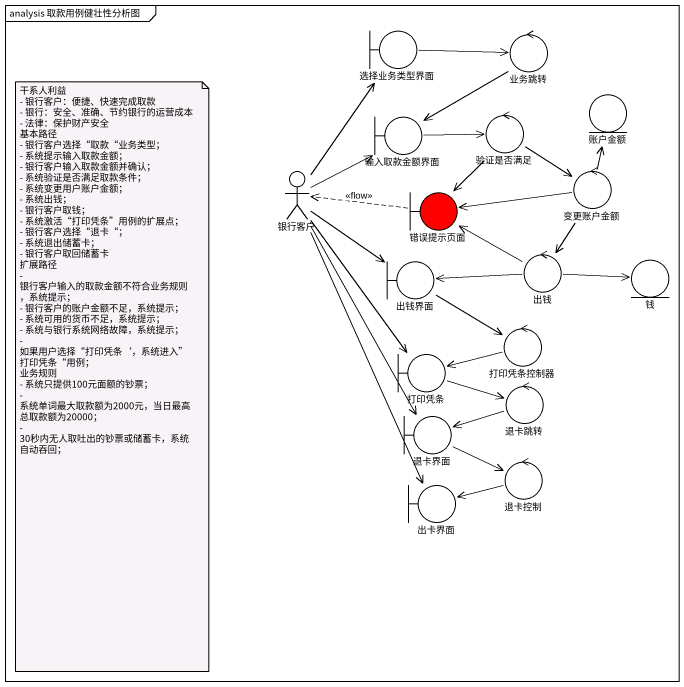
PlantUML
@startuml
mainframe analysis 取款用例健壮性分析图
boundary 选择业务类型界面
control 业务跳转
entity 账户金额
boundary 输入取款金额界面
control 验证是否满足
actor 银行客户
control 变更账户金额
boundary 错误提示页面 #FF0000
boundary 出钱界面
control 出钱
entity 钱
control 打印凭条控制器
boundary 打印凭条
boundary 退卡界面
control 退卡跳转
boundary 出卡界面
control 退卡控制
选择业务类型界面 -right-> 业务跳转
业务跳转 --> 输入取款金额界面
输入取款金额界面 -right-> 验证是否满足
验证是否满足 --> 变更账户金额
验证是否满足 --> 错误提示页面
银行客户 -up-> 选择业务类型界面
银行客户 -right-> 输入取款金额界面
银行客户 --> 出钱界面
银行客户 --> 打印凭条
银行客户 --> 退卡界面
银行客户 --> 出卡界面
变更账户金额 -up-> 账户金额
变更账户金额 -left-> 错误提示页面
变更账户金额 --> 出钱
错误提示页面 .left.> 银行客户 : <<flow>>
出钱界面 --> 打印凭条控制器
出钱 -left-> 错误提示页面
出钱 -left-> 出钱界面
出钱 -right-> 钱
打印凭条控制器 -left-> 打印凭条
打印凭条 -right-> 退卡跳转
退卡界面 -right-> 退卡控制
退卡跳转 -left-> 退卡界面
退卡控制 -left-> 出卡界面
note as N1
  干系人利益
  - 银行客户：便捷、快速完成取款
  - 银行：安全、准确、节约银行的运营成本
  - 法律：保护财产安全
  基本路径
  - 银行客户选择“取款“业务类型；
  - 系统提示输入取款金额；
  - 银行客户输入取款金额并确认；
  - 系统验证是否满足取款条件；
  - 系统变更用户账户金额；
  - 系统出钱；
  - 银行客户取钱；
  - 系统激活“打印凭条”用例的扩展点；
  - 银行客户选择“退卡“；
  - 系统退出储蓄卡；
  - 银行客户取回储蓄卡
  扩展路径
  - 银行客户输入的取款金额不符合业务规则，系统提示；
  - 银行客户的账户金额不足，系统提示；
  - 系统可用的货币不足，系统提示；
  - 系统与银行系统网络故障，系统提示；
  - 如果用户选择“打印凭条‘，系统进入”打印凭条“用例；
  业务规则
  - 系统只提供100元面额的钞票；
  - 系统单词最大取款额为2000元，当日最高总取款额为20000；
  - 30秒内无人取吐出的钞票或储蓄卡，系统自动吞回；
end note
@enduml
